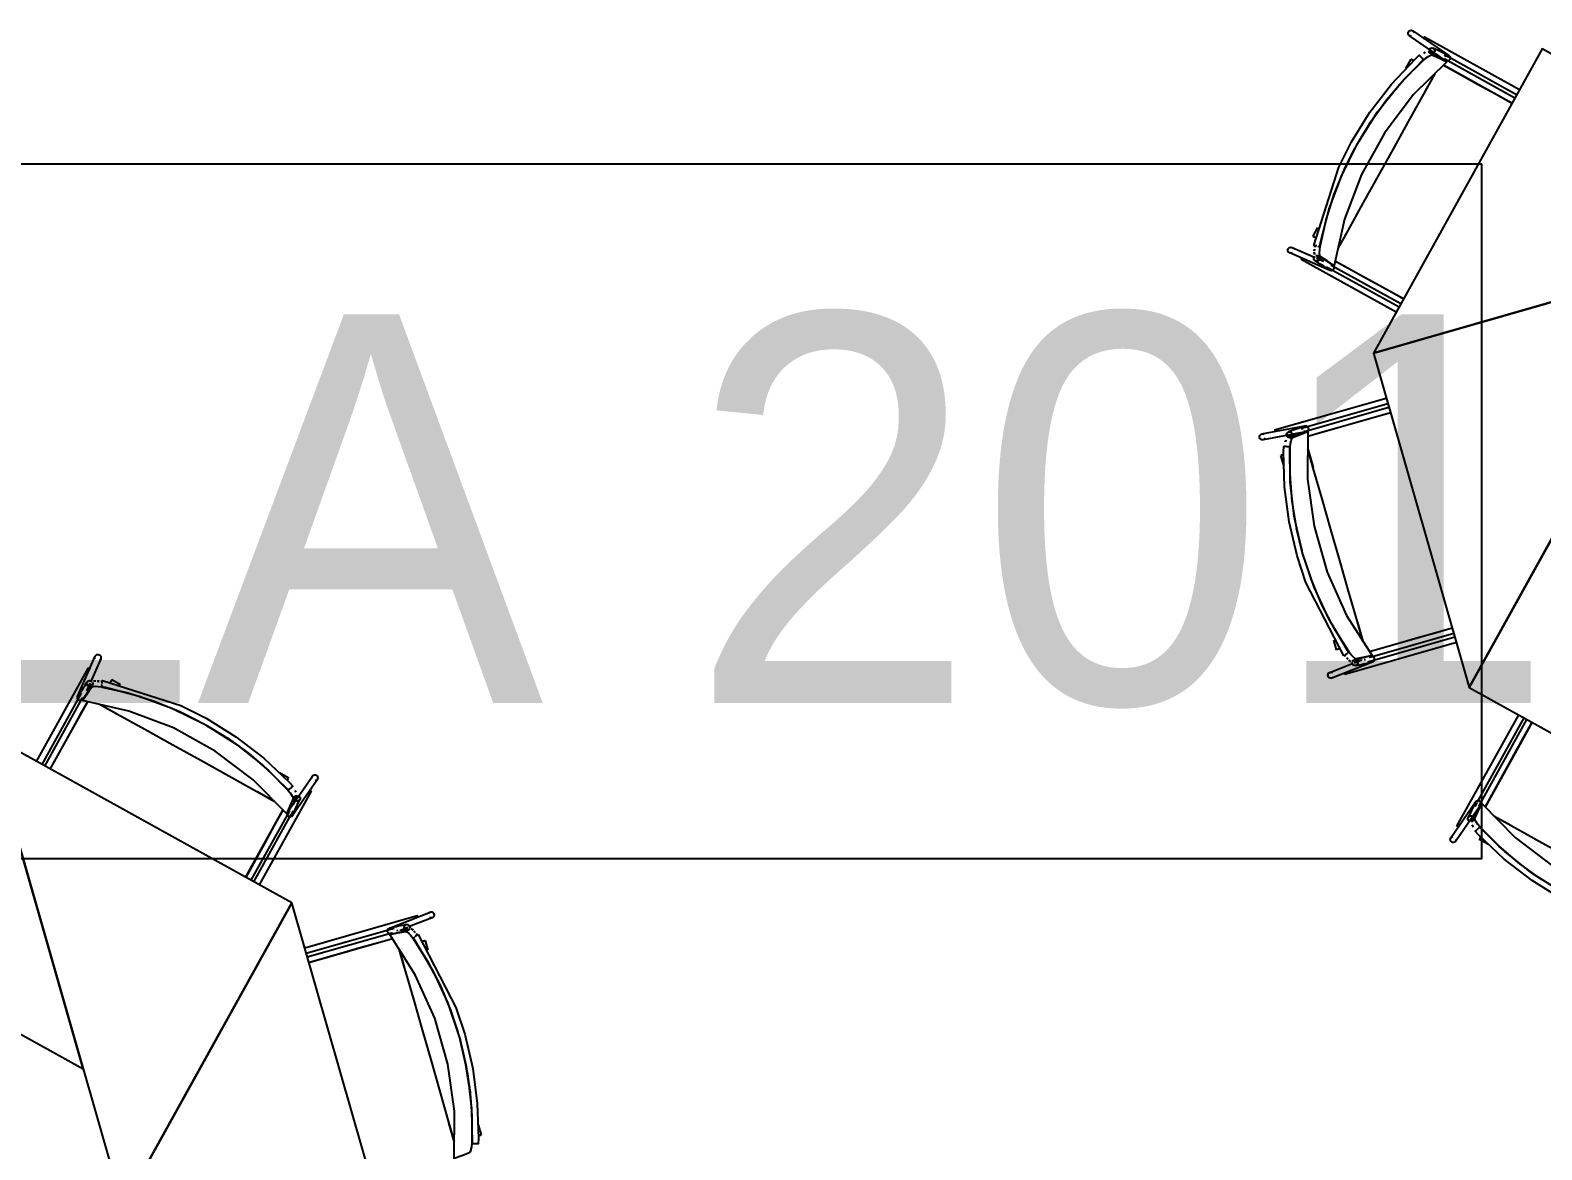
# Model space of a CAD drawing. Header units: metres. Extents: x 3.2 to 22.3, y 0.7 to 22.8.
# Drawn here: x 19.755 to 20.843, y 15.84 to 16.647 of the extents above; entities that cross this region are included whole.
import ezdxf

# ---------------------------------------------------------------- set-up
doc = ezdxf.new("R2010")
doc.units = ezdxf.units.M
for name, color, linetype in [('ARREDI', 9, 'Continuous'), ('PARETI_STRUTTURE', 7, 'Continuous'), ('PORTE_SCALE', 2, 'Continuous'), ('WAYFINDING_RIQUADRI', 7, 'Continuous'), ('WAYFINDING_TESTI', 7, 'Continuous')]:
    doc.layers.add(name, color=color, linetype=linetype)

msp = doc.modelspace()

# ---------------------------------------------------------------- linework, layer by layer
at = {"layer": 'ARREDI'}
for points in [[(20.747, 16.644), (20.747, 16.6448), (20.7473, 16.6455), (20.7478, 16.6461), (20.7484, 16.6464), (20.7492, 16.6465), (20.7499, 16.6464), (20.7503, 16.6462), (20.7504, 16.6462), (20.7506, 16.646), (20.751, 16.6454), (20.7512, 16.6447)], [(20.7491, 16.6422), (20.7483, 16.6424), (20.7479, 16.6426), (20.7479, 16.6426), (20.7477, 16.6428), (20.7472, 16.6433), (20.747, 16.644)], [(20.758, 16.6404), (20.7584, 16.6409)], [(20.7588, 16.6417), (20.7588, 16.6417), (20.7588, 16.6416), (20.7586, 16.6414), (20.7583, 16.6409)], [(20.7641, 16.6288), (20.7695, 16.6264), (20.7749, 16.6239), (20.7506, 16.5999), (20.7299, 16.5725), (20.7133, 16.5426), (20.7011, 16.5105), (20.6936, 16.4771), (20.6886, 16.4804), (20.6837, 16.4837), (20.6834, 16.4845), (20.6832, 16.4862), (20.6833, 16.4885), (20.6837, 16.4909)], [(20.7552, 16.6284), (20.755, 16.6286), (20.755, 16.6286), (20.755, 16.6286), (20.7552, 16.6284), (20.756, 16.6275), (20.7565, 16.6269), (20.757, 16.6264)], [(20.758, 16.625), (20.7599, 16.6265), (20.7618, 16.6279), (20.7633, 16.6286), (20.7641, 16.6288)], [(20.758, 16.625), (20.76, 16.6266), (20.7618, 16.6279), (20.7633, 16.6287), (20.7641, 16.6288)], [(20.7583, 16.6301), (20.7593, 16.6309)], [(20.7593, 16.6308), (20.7583, 16.6301)], [(20.7616, 16.6317), (20.7671, 16.6293), (20.7684, 16.6287)], [(20.7661, 16.632), (20.7661, 16.6313), (20.7658, 16.6306), (20.7653, 16.63), (20.7647, 16.6296), (20.7639, 16.6295), (20.7639, 16.6295), (20.7632, 16.6296), (20.7631, 16.6297), (20.7626, 16.63), (20.7621, 16.6306), (20.7619, 16.6313)], [(20.7622, 16.6328), (20.7627, 16.6333), (20.7633, 16.6337), (20.764, 16.6338), (20.7641, 16.6338), (20.7648, 16.6337), (20.7649, 16.6336), (20.7654, 16.6333), (20.7658, 16.6327), (20.7661, 16.632)], [(20.7733, 16.6277), (20.7738, 16.6283), (20.7744, 16.6286), (20.7751, 16.6287), (20.7759, 16.6286), (20.7763, 16.6284), (20.7763, 16.6284), (20.7765, 16.6282), (20.777, 16.6276), (20.7772, 16.6269)], [(20.7202, 16.5809), (20.7315, 16.5965), (20.7442, 16.6113), (20.758, 16.625)], [(20.7202, 16.5809), (20.7314, 16.5964), (20.7441, 16.6112), (20.7579, 16.6249)], [(20.751, 16.6245), (20.7503, 16.6249), (20.7498, 16.6252), (20.7493, 16.6254), (20.7491, 16.6255)], [(20.757, 16.6264), (20.7574, 16.6259), (20.7577, 16.6256), (20.7579, 16.6254)], [(20.7724, 16.6214), (20.7836, 16.6152), (20.7969, 16.6078), (20.8103, 16.6004), (20.8217, 16.5941)], [(20.7749, 16.6239), (20.773, 16.6262)], [(20.773, 16.6262), (20.7749, 16.6239)], [(20.7772, 16.6269), (20.7772, 16.6262), (20.7769, 16.6255), (20.7764, 16.6249), (20.7758, 16.6245), (20.775, 16.6244)], [(20.7661, 16.6152), (20.7591, 16.6026), (20.748, 16.5825), (20.7368, 16.5623), (20.7256, 16.5421), (20.7144, 16.5219), (20.7032, 16.5018), (20.6963, 16.4893)], [(20.7661, 16.6152), (20.7593, 16.603)], [(20.7114, 16.5664), (20.7198, 16.5804)], [(20.7199, 16.5804), (20.7114, 16.5664)], [(20.6837, 16.4911), (20.688, 16.51), (20.6938, 16.5286), (20.7012, 16.5466), (20.7086, 16.5615)], [(20.6837, 16.4909), (20.688, 16.5099), (20.6938, 16.5285), (20.7011, 16.5466), (20.7086, 16.5615)], [(20.6785, 16.4982), (20.6787, 16.498), (20.6792, 16.4978), (20.6797, 16.4975), (20.6804, 16.4971)], [(20.703, 16.5014), (20.6963, 16.4893)], [(20.6634, 16.4862), (20.6626, 16.486), (20.6619, 16.4861), (20.6617, 16.4862), (20.6617, 16.4862), (20.6612, 16.4864), (20.6607, 16.487), (20.6604, 16.4877), (20.6604, 16.4884), (20.6606, 16.4891), (20.6611, 16.4897), (20.6617, 16.4902)], [(20.6617, 16.4902), (20.6624, 16.4903), (20.6632, 16.4902), (20.6634, 16.4902), (20.6634, 16.4902), (20.6638, 16.4899), (20.6643, 16.4894)], [(20.6794, 16.4915), (20.6791, 16.4915), (20.679, 16.4915), (20.6791, 16.4915)], [(20.6794, 16.4877), (20.6795, 16.4889)], [(20.6794, 16.4868), (20.6795, 16.4851)], [(20.6795, 16.485), (20.6794, 16.4867)], [(20.6795, 16.489), (20.6795, 16.4879)], [(20.6799, 16.4914), (20.6797, 16.4903)], [(20.6797, 16.4903), (20.6798, 16.4914)], [(20.6812, 16.4912), (20.6805, 16.4913), (20.6799, 16.4914)], [(20.682, 16.491), (20.6826, 16.4909), (20.6831, 16.4908), (20.6833, 16.4908)], [(20.6837, 16.4837), (20.6834, 16.4845), (20.6832, 16.4861), (20.6833, 16.4884), (20.6837, 16.4909)], [(20.6699, 16.4814), (20.6699, 16.4814)], [(20.67, 16.4815), (20.6701, 16.4817), (20.6703, 16.4822)], [(20.6704, 16.4822), (20.6707, 16.4828)], [(20.682, 16.4804), (20.6813, 16.4802), (20.6805, 16.4803), (20.68, 16.4805), (20.6799, 16.4806), (20.6794, 16.4811), (20.6794, 16.4811), (20.6791, 16.4818), (20.6791, 16.4825), (20.6793, 16.4833), (20.6798, 16.4839)], [(20.6804, 16.4843), (20.6811, 16.4844), (20.6819, 16.4844), (20.6824, 16.4841), (20.6825, 16.484), (20.683, 16.4835), (20.6833, 16.4828), (20.6833, 16.4821), (20.6831, 16.4814), (20.6826, 16.4808), (20.682, 16.4804)], [(20.6862, 16.48), (20.6848, 16.481), (20.6812, 16.4834)], [(20.6922, 16.4736), (20.6915, 16.4734), (20.6908, 16.4735), (20.6905, 16.4736), (20.6905, 16.4736), (20.6901, 16.4738), (20.6896, 16.4744), (20.6893, 16.4751), (20.6893, 16.4758)], [(20.6913, 16.4774), (20.6936, 16.4771)], [(20.6927, 16.4773), (20.6932, 16.4768), (20.6935, 16.4761), (20.6935, 16.4753), (20.6933, 16.4746), (20.6928, 16.474), (20.6922, 16.4736)], [(20.6943, 16.4806), (20.7035, 16.4755), (20.7147, 16.4693), (20.7261, 16.463), (20.7374, 16.4567), (20.7437, 16.4532)], [(20.7343, 16.371), (20.7311, 16.3701), (20.7164, 16.3659), (20.7017, 16.3617), (20.687, 16.3575), (20.6748, 16.354)], [(20.6408, 16.352), (20.6403, 16.3525), (20.64, 16.3532), (20.6399, 16.354), (20.6401, 16.3547), (20.6406, 16.3553), (20.6412, 16.3557), (20.6417, 16.3559), (20.6417, 16.3559), (20.6419, 16.3559), (20.6427, 16.3558), (20.6433, 16.3555)], [(20.6508, 16.3587), (20.6508, 16.3586)], [(20.6508, 16.3586), (20.6509, 16.3583), (20.651, 16.3578)], [(20.6512, 16.3572), (20.651, 16.3578)], [(20.6598, 16.3541), (20.6595, 16.3548), (20.6595, 16.3555), (20.6597, 16.3562), (20.6601, 16.3568), (20.6601, 16.3569), (20.6607, 16.3572), (20.6608, 16.3573), (20.6614, 16.3574), (20.6621, 16.3573), (20.6628, 16.357)], [(20.6599, 16.3536), (20.6654, 16.3558), (20.6667, 16.3563)], [(20.6628, 16.357), (20.6633, 16.3564), (20.6636, 16.3557), (20.6637, 16.355), (20.6635, 16.3543), (20.6631, 16.3537), (20.6631, 16.3537), (20.6625, 16.3533), (20.6623, 16.3532), (20.6618, 16.3531), (20.661, 16.3532)], [(20.6637, 16.3533), (20.6693, 16.3554), (20.6748, 16.3575), (20.6746, 16.3233), (20.6793, 16.2893), (20.6887, 16.2564), (20.7027, 16.2251), (20.721, 16.1962), (20.7152, 16.195), (20.7094, 16.1939), (20.7086, 16.1942), (20.7073, 16.1953), (20.7058, 16.197), (20.7043, 16.199)], [(20.6709, 16.359), (20.6709, 16.3598), (20.6711, 16.3605), (20.6715, 16.3611), (20.6721, 16.3615), (20.6726, 16.3616), (20.6726, 16.3616), (20.6729, 16.3617), (20.6736, 16.3616), (20.6743, 16.3613)], [(20.6748, 16.3575), (20.6718, 16.3578)], [(20.6718, 16.3578), (20.6748, 16.3575)], [(20.6743, 16.3613), (20.6748, 16.3607), (20.6751, 16.36), (20.6752, 16.3593), (20.6749, 16.3586), (20.6745, 16.358)], [(20.644, 16.3528), (20.6436, 16.3522), (20.6429, 16.3518), (20.6425, 16.3516), (20.6425, 16.3516), (20.6422, 16.3516), (20.6415, 16.3517), (20.6408, 16.352)], [(20.6604, 16.3466), (20.6596, 16.3466), (20.6589, 16.3467), (20.6582, 16.3467), (20.6577, 16.3467), (20.6574, 16.3468), (20.6574, 16.3468), (20.6574, 16.3468), (20.6576, 16.3467)], [(20.6586, 16.3501), (20.6588, 16.3514)], [(20.6588, 16.3513), (20.6586, 16.3501)], [(20.6617, 16.3465), (20.6615, 16.3465), (20.661, 16.3465), (20.6604, 16.3466)], [(20.6665, 16.2884), (20.6635, 16.3074), (20.662, 16.3268), (20.6621, 16.3463)], [(20.6665, 16.2884), (20.6635, 16.3073), (20.662, 16.3267), (20.6621, 16.3461)], [(20.6621, 16.3463), (20.6623, 16.3487), (20.6627, 16.351), (20.6632, 16.3526), (20.6637, 16.3533)], [(20.6621, 16.3463), (20.6623, 16.3489), (20.6627, 16.3511), (20.6632, 16.3526), (20.6637, 16.3533)], [(20.6747, 16.3451), (20.6786, 16.3317)], [(20.7144, 16.2067), (20.7104, 16.2205), (20.7041, 16.2426), (20.6977, 16.2648), (20.6914, 16.287), (20.685, 16.3092), (20.6787, 16.3313), (20.6747, 16.3451)], [(20.6575, 16.341), (20.6567, 16.3408), (20.6561, 16.3406), (20.6556, 16.3405), (20.6554, 16.3404)], [(20.6554, 16.3404), (20.6554, 16.3404)], [(20.6705, 16.2719), (20.6666, 16.2878)], [(20.6666, 16.2878), (20.6705, 16.2719)], [(20.7042, 16.1991), (20.6939, 16.2155), (20.6849, 16.2328), (20.6773, 16.2507), (20.672, 16.2665)], [(20.7043, 16.199), (20.6939, 16.2154), (20.6849, 16.2327), (20.6773, 16.2507), (20.672, 16.2665)], [(20.7106, 16.2201), (20.7144, 16.2067)], [(20.7191, 16.1992), (20.7292, 16.2021), (20.7416, 16.2056), (20.754, 16.2092), (20.7665, 16.2127), (20.7787, 16.2162)], [(19.8017, 16.194), (19.8015, 16.1947), (19.8016, 16.1955), (19.8017, 16.1957), (19.8017, 16.1957), (19.8019, 16.1961), (19.8025, 16.1966), (19.8032, 16.1969), (19.8039, 16.197), (19.8047, 16.1967), (19.8053, 16.1963), (19.8057, 16.1957)], [(19.8057, 16.1957), (19.8058, 16.1949), (19.8057, 16.1942), (19.8057, 16.194), (19.8057, 16.1939), (19.8054, 16.1935), (19.8049, 16.193)], [(20.6976, 16.201), (20.6969, 16.2008), (20.6962, 16.2006), (20.6958, 16.2005), (20.6955, 16.2004)], [(20.7006, 16.1961), (20.7008, 16.1963), (20.7013, 16.1966), (20.7018, 16.197), (20.7024, 16.1974), (20.703, 16.1978)], [(20.7006, 16.1961), (20.7006, 16.1961)], [(20.7013, 16.1966), (20.7019, 16.1957)], [(20.7019, 16.1957), (20.7013, 16.1966)], [(20.7027, 16.1947), (20.7036, 16.1937)], [(20.7036, 16.1937), (20.7028, 16.1946)], [(20.7041, 16.1986), (20.7039, 16.1985), (20.7035, 16.1982), (20.703, 16.1978)], [(20.7042, 16.193), (20.7055, 16.1919)], [(20.7094, 16.1939), (20.7086, 16.1942), (20.7074, 16.1953), (20.7058, 16.1969), (20.7043, 16.199)], [(20.7055, 16.1919), (20.7043, 16.1929)], [(20.7067, 16.1919), (20.7071, 16.1926), (20.7076, 16.193), (20.7082, 16.1932), (20.7084, 16.1933), (20.7091, 16.1932), (20.7091, 16.1932), (20.7098, 16.193), (20.7103, 16.1924), (20.7106, 16.1918), (20.7107, 16.191), (20.7106, 16.1903)], [(20.7138, 16.193), (20.7121, 16.1927), (20.7079, 16.1919)], [(20.7153, 16.1933), (20.7163, 16.1935)], [(20.7226, 16.1927), (20.7222, 16.1921), (20.7216, 16.1917), (20.7214, 16.1915), (20.7214, 16.1915), (20.7209, 16.1914), (20.7202, 16.1914), (20.7195, 16.1917), (20.7189, 16.1922)], [(20.7192, 16.1948), (20.721, 16.1962)], [(20.7203, 16.1957), (20.721, 16.1957), (20.7217, 16.1954), (20.7223, 16.1949), (20.7226, 16.1942), (20.7227, 16.1935), (20.7226, 16.1927)], [(19.7969, 16.1874), (19.7969, 16.1874)], [(19.797, 16.1874), (19.7972, 16.1873), (19.7977, 16.187)], [(19.7977, 16.187), (19.7983, 16.1867)], [(20.6933, 16.1812), (20.6929, 16.1806), (20.6923, 16.1801), (20.6921, 16.18), (20.6921, 16.18), (20.6916, 16.1799), (20.6909, 16.1799), (20.6902, 16.1802), (20.6896, 16.1807), (20.6893, 16.1814), (20.6892, 16.1821), (20.6893, 16.1829)], [(20.6893, 16.1829), (20.6897, 16.1835), (20.6903, 16.184), (20.6905, 16.1841), (20.6905, 16.1841), (20.691, 16.1842), (20.6917, 16.1842), (20.6924, 16.1839)], [(20.7011, 16.1833), (20.7009, 16.184)], [(20.7013, 16.1825), (20.7013, 16.1825), (20.7013, 16.1826), (20.7012, 16.1828), (20.7011, 16.1833)], [(20.7106, 16.1903), (20.7102, 16.1897), (20.7096, 16.1892), (20.7091, 16.189), (20.7089, 16.189), (20.7083, 16.189), (20.7082, 16.189), (20.7075, 16.1893), (20.707, 16.1898), (20.7066, 16.1904), (20.7065, 16.1912)], [(19.9443, 16.0932), (19.9419, 16.0878), (19.9394, 16.0824), (19.9154, 16.1068), (19.8881, 16.1275), (19.8581, 16.1441), (19.826, 16.1563), (19.7927, 16.1638), (19.7959, 16.1687), (19.7992, 16.1736), (19.8, 16.174), (19.8017, 16.1741), (19.804, 16.174), (19.8064, 16.1737)], [(19.7955, 16.1712), (19.7965, 16.1725), (19.7989, 16.1761)], [(19.7959, 16.1753), (19.7957, 16.1761), (19.7958, 16.1768), (19.796, 16.1773), (19.7961, 16.1775), (19.7966, 16.1779), (19.7966, 16.178), (19.7973, 16.1782), (19.798, 16.1783), (19.7988, 16.178), (19.7994, 16.1776)], [(19.7998, 16.177), (19.8, 16.1762), (19.7999, 16.1755), (19.7996, 16.175), (19.7995, 16.1748), (19.799, 16.1743), (19.7983, 16.1741), (19.7976, 16.174), (19.7969, 16.1743), (19.7963, 16.1747), (19.7959, 16.1753)], [(19.7992, 16.1736), (19.8, 16.174), (19.8016, 16.1741), (19.8039, 16.174), (19.8064, 16.1737)], [(19.8006, 16.1778), (19.8022, 16.178)], [(19.8023, 16.1779), (19.8006, 16.1778)], [(19.8032, 16.1779), (19.8045, 16.1778)], [(19.8046, 16.1778), (19.8034, 16.1779)], [(19.8058, 16.1777), (19.8069, 16.1775)], [(19.8069, 16.1775), (19.8058, 16.1776)], [(19.8066, 16.1754), (19.8064, 16.1747), (19.8064, 16.1743), (19.8063, 16.1741)], [(19.8064, 16.1737), (19.8254, 16.1694), (19.844, 16.1635), (19.8621, 16.1562), (19.8763, 16.1491)], [(19.8066, 16.1736), (19.8255, 16.1693), (19.8441, 16.1635), (19.8621, 16.1562), (19.8763, 16.1491)], [(19.8067, 16.1761), (19.8068, 16.1768), (19.8069, 16.1775)], [(19.807, 16.178), (19.807, 16.1783), (19.8071, 16.1783), (19.8071, 16.1783)], [(19.8137, 16.1788), (19.8136, 16.1786), (19.8133, 16.1782), (19.813, 16.1776), (19.8126, 16.177)], [(19.7961, 16.163), (19.791, 16.1539), (19.7848, 16.1426), (19.7785, 16.1313), (19.7722, 16.12), (19.7692, 16.1145)], [(19.7891, 16.1651), (19.7889, 16.1658), (19.789, 16.1666), (19.7891, 16.1668), (19.7891, 16.1668), (19.7894, 16.1672), (19.7899, 16.1678), (19.7906, 16.1681), (19.7913, 16.1681)], [(19.7928, 16.1647), (19.7923, 16.1642), (19.7916, 16.1639), (19.7908, 16.1638), (19.7901, 16.164), (19.7895, 16.1645), (19.7891, 16.1651)], [(19.793, 16.1661), (19.7927, 16.1638)], [(19.817, 16.1543), (19.8048, 16.1611)], [(19.9307, 16.0913), (19.9181, 16.0982), (19.898, 16.1094), (19.8778, 16.1206), (19.8576, 16.1318), (19.8374, 16.143), (19.8173, 16.1541), (19.8048, 16.1611)], [(19.8819, 16.146), (19.8959, 16.1375)], [(19.8959, 16.1375), (19.8819, 16.146)], [(20.8024, 16.0871), (20.8086, 16.0983), (20.8234, 16.125), (20.8308, 16.1384), (20.8362, 16.1482)], [(19.8964, 16.1372), (19.9119, 16.1259), (19.9267, 16.1133), (19.9404, 16.0995)], [(19.8964, 16.1372), (19.912, 16.1259), (19.9268, 16.1132), (19.9405, 16.0994)], [(19.94, 16.1064), (19.9404, 16.107), (19.9407, 16.1076), (19.9409, 16.108), (19.941, 16.1082)], [(19.9577, 16.1083), (19.9579, 16.109), (19.9581, 16.1094), (19.9581, 16.1095), (19.9583, 16.1096), (19.9588, 16.1101), (19.9596, 16.1103)], [(19.9596, 16.1103), (19.9603, 16.1103), (19.961, 16.1101), (19.9616, 16.1096), (19.9619, 16.1089), (19.9621, 16.1082), (19.9619, 16.1074), (19.9617, 16.107), (19.9617, 16.107), (19.9615, 16.1068), (19.9609, 16.1063), (19.9602, 16.1061)], [(19.9307, 16.0912), (19.9185, 16.098)], [(19.9405, 16.0994), (19.9421, 16.0975), (19.9434, 16.0956), (19.9441, 16.0941), (19.9443, 16.0932)], [(19.9405, 16.0994), (19.9421, 16.0974), (19.9434, 16.0955), (19.9442, 16.0941), (19.9443, 16.0932)], [(19.9419, 16.1004), (19.9414, 16.0999), (19.9411, 16.0996), (19.9409, 16.0995)], [(19.9439, 16.1022), (19.9441, 16.1023), (19.9441, 16.1023), (19.9441, 16.1023), (19.9439, 16.1021), (19.943, 16.1013), (19.9424, 16.1008), (19.9419, 16.1003)], [(19.9472, 16.0957), (19.9448, 16.0903), (19.9442, 16.089)], [(19.9475, 16.0913), (19.9468, 16.0913), (19.9461, 16.0916), (19.9455, 16.092), (19.9451, 16.0927), (19.945, 16.0934), (19.945, 16.0934), (19.9451, 16.0941), (19.9452, 16.0943), (19.9455, 16.0948), (19.9461, 16.0952), (19.9468, 16.0954)], [(19.9463, 16.0981), (19.9456, 16.0991)], [(19.9456, 16.0991), (19.9464, 16.098)], [(19.9483, 16.0952), (19.9488, 16.0947), (19.9492, 16.094), (19.9493, 16.0933), (19.9493, 16.0932), (19.9492, 16.0926), (19.9491, 16.0925), (19.9488, 16.092), (19.9482, 16.0915), (19.9475, 16.0913)], [(19.9559, 16.0993), (19.9564, 16.099)], [(19.9572, 16.0986), (19.9572, 16.0986), (19.9572, 16.0986), (19.9569, 16.0987), (19.9564, 16.099)], [(19.9369, 16.0849), (19.9307, 16.0738), (19.9233, 16.0604), (19.9159, 16.047), (19.9101, 16.0365)], [(19.9394, 16.0824), (19.9418, 16.0844)], [(19.9418, 16.0844), (19.9394, 16.0824)], [(19.9432, 16.0841), (19.9438, 16.0836), (19.9441, 16.0829), (19.9443, 16.0822), (19.9441, 16.0815), (19.9439, 16.081), (19.9439, 16.081), (19.9437, 16.0808), (19.9431, 16.0804), (19.9424, 16.0801)], [(20.795, 16.0788), (20.7974, 16.0842), (20.7999, 16.0896), (20.8239, 16.0653), (20.8512, 16.0446), (20.8812, 16.028), (20.9133, 16.0158), (20.9467, 16.0083), (20.9434, 16.0034), (20.9401, 15.9985), (20.9393, 15.9981), (20.9376, 15.998), (20.9353, 15.9981), (20.9329, 15.9984)], [(20.7961, 16.088), (20.7955, 16.0885), (20.7952, 16.0891), (20.7951, 16.0899), (20.7952, 16.0906), (20.7954, 16.091), (20.7954, 16.091), (20.7956, 16.0912), (20.7962, 16.0917), (20.7969, 16.0919)], [(20.7969, 16.0919), (20.7976, 16.0919), (20.7983, 16.0916), (20.7989, 16.0911), (20.7993, 16.0905), (20.7994, 16.0898)], [(20.7999, 16.0896), (20.7976, 16.0877)], [(20.7976, 16.0877), (20.7999, 16.0896)], [(19.9424, 16.0801), (19.9417, 16.0801), (19.941, 16.0804), (19.9404, 16.0809), (19.9401, 16.0816), (19.9399, 16.0823)], [(20.7821, 16.0735), (20.7821, 16.0735), (20.7822, 16.0735), (20.7824, 16.0733), (20.7829, 16.0731)], [(20.7834, 16.0727), (20.7829, 16.0731)], [(20.791, 16.0769), (20.7905, 16.0774), (20.7901, 16.078), (20.79, 16.0787), (20.79, 16.0788), (20.7901, 16.0795), (20.7902, 16.0796), (20.7905, 16.0801), (20.7911, 16.0806), (20.7918, 16.0808)], [(20.7918, 16.0808), (20.7925, 16.0808), (20.7932, 16.0805), (20.7938, 16.08), (20.7942, 16.0794), (20.7943, 16.0787), (20.7943, 16.0786), (20.7942, 16.0779), (20.7941, 16.0778), (20.7938, 16.0773), (20.7932, 16.0769), (20.7925, 16.0766)], [(20.7921, 16.0764), (20.7945, 16.0818), (20.7951, 16.0831)], [(20.7937, 16.073), (20.7929, 16.074)], [(20.793, 16.074), (20.7937, 16.073)], [(20.7988, 16.0727), (20.7972, 16.0747), (20.7959, 16.0765), (20.7951, 16.078), (20.795, 16.0789)], [(20.7988, 16.0727), (20.7972, 16.0746), (20.7959, 16.0765), (20.7952, 16.078), (20.795, 16.0788)], [(20.7974, 16.0717), (20.7979, 16.0721), (20.7982, 16.0724), (20.7984, 16.0726)], [(20.8429, 16.0349), (20.8273, 16.0462), (20.8125, 16.0589), (20.7988, 16.0727)], [(20.8429, 16.0349), (20.8274, 16.0462), (20.8126, 16.0588), (20.7989, 16.0726)], [(20.8086, 16.0808), (20.8208, 16.0741)], [(20.8086, 16.0808), (20.8212, 16.0739), (20.8413, 16.0627), (20.8615, 16.0515), (20.8817, 16.0403), (20.9019, 16.0291), (20.922, 16.018), (20.9345, 16.011)], [(20.7798, 16.0617), (20.779, 16.0617), (20.7783, 16.062), (20.7777, 16.0625), (20.7774, 16.0632), (20.7773, 16.0639), (20.7774, 16.0646), (20.7776, 16.0651), (20.7776, 16.0651), (20.7778, 16.0653), (20.7784, 16.0657), (20.7791, 16.066)], [(20.7816, 16.0638), (20.7814, 16.0631), (20.7812, 16.0626), (20.7812, 16.0626), (20.781, 16.0624), (20.7805, 16.062), (20.7798, 16.0617)], [(20.7954, 16.0699), (20.7952, 16.0697), (20.7952, 16.0697), (20.7952, 16.0698), (20.7954, 16.0699), (20.7963, 16.0707), (20.7969, 16.0712), (20.7974, 16.0717)], [(20.7993, 16.0657), (20.7989, 16.0651), (20.7986, 16.0645), (20.7984, 16.0641), (20.7983, 16.0638)], [(20.0336, 16.009), (20.0336, 16.009), (20.0336, 16.0089), (20.0338, 16.0082)], [(20.0338, 16.0082), (20.034, 16.0075)], [(20.0416, 16.0103), (20.042, 16.0109), (20.0425, 16.0114), (20.0428, 16.0115), (20.0428, 16.0115), (20.0433, 16.0116), (20.044, 16.0116), (20.0447, 16.0113), (20.0453, 16.0108), (20.0456, 16.0101), (20.0457, 16.0094), (20.0456, 16.0086)], [(20.0456, 16.0086), (20.0452, 16.008), (20.0446, 16.0075), (20.0444, 16.0074), (20.0444, 16.0074), (20.0439, 16.0073), (20.0431, 16.0073), (20.0424, 16.0076)], [(20.0146, 15.9958), (20.0138, 15.9958), (20.0131, 15.9961), (20.0126, 15.9966), (20.0122, 15.9973), (20.0121, 15.998), (20.0123, 15.9988)], [(20.0123, 15.9987), (20.0127, 15.9994), (20.0132, 15.9998), (20.0135, 16), (20.0135, 16), (20.0139, 16.0001), (20.0147, 16.0001), (20.0154, 15.9998), (20.0159, 15.9993)], [(20.0711, 15.8382), (20.0656, 15.8361), (20.0601, 15.834), (20.0603, 15.8682), (20.0556, 15.9021), (20.0462, 15.9351), (20.0321, 15.9664), (20.0138, 15.9953), (20.0196, 15.9965), (20.0254, 15.9976), (20.0263, 15.9973), (20.0276, 15.9962), (20.0291, 15.9945), (20.0306, 15.9925)], [(20.0156, 15.9967), (20.0138, 15.9953)], [(20.0195, 15.9982), (20.0186, 15.998)], [(20.0211, 15.9985), (20.0227, 15.9988), (20.0269, 15.9996)], [(20.0282, 15.9996), (20.0278, 15.9989), (20.0272, 15.9985), (20.0267, 15.9983), (20.0265, 15.9982), (20.0258, 15.9983), (20.0258, 15.9983), (20.0251, 15.9985), (20.0246, 15.9991), (20.0242, 15.9997), (20.0241, 16.0005), (20.0243, 16.0012)], [(20.0243, 16.0012), (20.0247, 16.0018), (20.0252, 16.0023), (20.0258, 16.0025), (20.0259, 16.0025), (20.0266, 16.0025), (20.0267, 16.0025), (20.0273, 16.0022), (20.0279, 16.0017), (20.0282, 16.0011), (20.0283, 16.0003)], [(20.0254, 15.9976), (20.0262, 15.9973), (20.0275, 15.9962), (20.029, 15.9946), (20.0306, 15.9925)], [(20.0306, 15.9985), (20.0293, 15.9996)], [(20.0293, 15.9996), (20.0306, 15.9986)], [(20.0322, 15.9968), (20.0312, 15.9978)], [(20.0312, 15.9978), (20.0321, 15.9969)], [(20.0157, 15.9923), (20.0057, 15.9894), (19.9933, 15.9859), (19.9809, 15.9823), (19.9684, 15.9787), (19.956, 15.9752)], [(20.0306, 15.9925), (20.041, 15.9761), (20.05, 15.9588), (20.0576, 15.9408), (20.0628, 15.925)], [(20.0306, 15.9924), (20.041, 15.9759), (20.05, 15.9587), (20.0576, 15.9408), (20.0628, 15.925)], [(20.0308, 15.9929), (20.031, 15.993), (20.0313, 15.9933), (20.0318, 15.9937)], [(20.0342, 15.9954), (20.034, 15.9952), (20.0336, 15.9949), (20.0331, 15.9945), (20.0324, 15.9941), (20.0318, 15.9937)], [(20.0336, 15.9949), (20.0329, 15.9958)], [(20.033, 15.9958), (20.0336, 15.9949)], [(20.0343, 15.9954), (20.0343, 15.9954)], [(20.0373, 15.9905), (20.038, 15.9907), (20.0386, 15.9909), (20.0391, 15.991), (20.0393, 15.9911)], [(20.0243, 15.9714), (20.0205, 15.9848)], [(20.0205, 15.9848), (20.0244, 15.971), (20.0308, 15.9489), (20.0371, 15.9267), (20.0435, 15.9045), (20.0499, 15.8823), (20.0562, 15.8602), (20.0602, 15.8464)], [(20.0644, 15.9196), (20.0682, 15.9037)], [(20.0682, 15.9037), (20.0644, 15.9196)], [(20.0684, 15.9031), (20.0713, 15.8849)], [(20.0713, 15.8849), (20.0684, 15.9031)], [(20.0714, 15.8842), (20.0729, 15.8648), (20.0728, 15.8453)], [(20.0714, 15.8841), (20.0729, 15.8647), (20.0728, 15.8452)], [(20.0602, 15.8464), (20.0563, 15.8598)], [(20.0728, 15.8452), (20.0726, 15.8428), (20.0722, 15.8405), (20.0717, 15.8389), (20.0711, 15.8382)], [(20.0728, 15.8452), (20.0726, 15.8426), (20.0722, 15.8404), (20.0717, 15.8389), (20.0711, 15.8382)], [(20.0732, 15.845), (20.0734, 15.845), (20.0739, 15.845), (20.0745, 15.8449)], [(20.0745, 15.8449), (20.0752, 15.8449), (20.076, 15.8448), (20.0767, 15.8448), (20.0772, 15.8448), (20.0774, 15.8447), (20.0775, 15.8447), (20.0775, 15.8447), (20.0772, 15.8448)], [(20.0774, 15.8505), (20.0781, 15.8507), (20.0788, 15.8509), (20.0792, 15.851), (20.0795, 15.8511)], [(20.0795, 15.8511), (20.0795, 15.8511)]]:
    msp.add_lwpolyline(points, dxfattribs=at)
for points in [[(21.0626, 16.5118), (20.8434, 16.6332), (20.722, 16.4141)], [(20.9628, 16.4831), (20.722, 16.4141), (20.791, 16.1732)], [(20.9125, 16.3924), (20.791, 16.1732), (21.0102, 16.0517)], [(19.7931, 15.8987), (19.724, 16.1396), (19.4832, 16.0705)], [(19.8217, 15.7989), (19.9432, 16.0181), (19.724, 16.1396)], [(19.7714, 15.7082), (20.0123, 15.7772), (19.9432, 16.0181)]]:
    msp.add_lwpolyline(points, close=True, dxfattribs=at)
at = {"layer": 'PARETI_STRUTTURE'}
for points in [[(20.7739, 16.6248), (20.7479, 16.6426)], [(20.7503, 16.6462), (20.7763, 16.6284)], [(20.7588, 16.6417), (20.8271, 16.6038)], [(20.7062, 16.5661), (20.7195, 16.5876), (20.7349, 16.6076), (20.7523, 16.626), (20.755, 16.6286)], [(20.7737, 16.6247), (20.7735, 16.6247), (20.7734, 16.6248), (20.7733, 16.6249), (20.7732, 16.6249), (20.7731, 16.625), (20.773, 16.625), (20.7728, 16.6251), (20.7727, 16.6251), (20.7726, 16.6252), (20.7725, 16.6252), (20.7724, 16.6253), (20.7723, 16.6254), (20.772, 16.6255), (20.7719, 16.6255), (20.7718, 16.6256), (20.7717, 16.6256), (20.7715, 16.6257), (20.7714, 16.6258), (20.7713, 16.6258), (20.7712, 16.6259), (20.7711, 16.6259), (20.7709, 16.626), (20.7708, 16.626), (20.7707, 16.6261), (20.7705, 16.6262), (20.7703, 16.6263), (20.7702, 16.6263), (20.7701, 16.6264), (20.77, 16.6264), (20.7699, 16.6265), (20.7698, 16.6265), (20.7696, 16.6266), (20.7695, 16.6266), (20.7694, 16.6267), (20.7693, 16.6268), (20.7692, 16.6268), (20.7689, 16.6269), (20.7688, 16.627), (20.7687, 16.627), (20.7686, 16.6271), (20.7684, 16.6272), (20.7683, 16.6272), (20.7682, 16.6273), (20.7681, 16.6273), (20.768, 16.6274), (20.7679, 16.6274), (20.7677, 16.6275), (20.7676, 16.6275), (20.7674, 16.6277), (20.7673, 16.6277), (20.7671, 16.6278), (20.767, 16.6278), (20.7669, 16.6279), (20.7668, 16.6279), (20.7667, 16.628), (20.7666, 16.628), (20.7664, 16.6281), (20.7663, 16.6282), (20.7662, 16.6282), (20.7661, 16.6283), (20.7658, 16.6284), (20.7657, 16.6284), (20.7656, 16.6285), (20.7655, 16.6285), (20.7654, 16.6286), (20.7653, 16.6287), (20.7651, 16.6287), (20.765, 16.6288), (20.7649, 16.6288), (20.7648, 16.6289), (20.7645, 16.629), (20.7644, 16.6291), (20.7643, 16.6291), (20.7642, 16.6292), (20.7641, 16.6292), (20.7639, 16.6293), (20.7638, 16.6293), (20.7637, 16.6294), (20.7636, 16.6295), (20.7635, 16.6295), (20.7633, 16.6296), (20.7632, 16.6296), (20.7631, 16.6297), (20.7631, 16.6297)], [(20.7755, 16.6286), (20.7649, 16.6336)], [(20.7654, 16.6302), (20.7663, 16.6297)], [(20.7755, 16.6275), (20.7729, 16.6289)], [(20.71, 16.564), (20.7114, 16.5665), (20.7249, 16.5877), (20.7404, 16.6073), (20.7579, 16.6254)], [(20.7454, 16.6189), (20.7491, 16.6256)], [(20.8217, 16.5941), (20.7724, 16.6214)], [(20.7733, 16.6259), (20.8238, 16.5979)], [(20.825, 16.6), (20.7757, 16.6274)], [(20.679, 16.4915), (20.6971, 16.548), (20.7062, 16.5661)], [(20.6833, 16.4908), (20.6839, 16.4937), (20.6902, 16.518), (20.6989, 16.5415), (20.71, 16.564)], [(20.6785, 16.4982), (20.6819, 16.5044)], [(20.6905, 16.4736), (20.6617, 16.4862)], [(20.6634, 16.4902), (20.6801, 16.4829)], [(20.7383, 16.4435), (20.6699, 16.4814)], [(20.681, 16.4825), (20.6854, 16.4805)], [(20.6922, 16.4778), (20.6824, 16.4841)], [(20.6841, 16.4814), (20.6832, 16.4819)], [(20.6883, 16.4762), (20.7404, 16.4473)], [(20.6913, 16.478), (20.6923, 16.4776)], [(20.7416, 16.4495), (20.6916, 16.4772)], [(20.6943, 16.4806), (20.7437, 16.4533)], [(20.6508, 16.3587), (20.7312, 16.3817)], [(20.7324, 16.3776), (20.6729, 16.3605)], [(20.6723, 16.3577), (20.7331, 16.3752)], [(20.7343, 16.371), (20.6748, 16.354)], [(20.6417, 16.3559), (20.6726, 16.3617)], [(20.6734, 16.3574), (20.6425, 16.3516)], [(20.6719, 16.3612), (20.6608, 16.3573)], [(20.6623, 16.3532), (20.6625, 16.3533), (20.6626, 16.3533), (20.6628, 16.3534), (20.663, 16.3535), (20.6636, 16.3537), (20.6637, 16.3537), (20.6642, 16.3539), (20.6643, 16.354), (20.6647, 16.3541), (20.6648, 16.3541), (20.6649, 16.3542), (20.6651, 16.3542), (20.6656, 16.3544), (20.6657, 16.3544), (20.6658, 16.3545), (20.6659, 16.3545), (20.6662, 16.3546), (20.6663, 16.3547), (20.6669, 16.3549), (20.6671, 16.3549), (20.6672, 16.355), (20.6675, 16.3551), (20.6677, 16.3551), (20.6682, 16.3553), (20.6683, 16.3554), (20.6684, 16.3554), (20.6689, 16.3556), (20.669, 16.3556), (20.6693, 16.3557), (20.6694, 16.3558), (20.6696, 16.3558), (20.6698, 16.3559), (20.6703, 16.3561), (20.6704, 16.3561), (20.6705, 16.3562), (20.6709, 16.3563), (20.671, 16.3563), (20.6716, 16.3565), (20.6717, 16.3566), (20.6722, 16.3568), (20.6724, 16.3568), (20.6727, 16.357), (20.6728, 16.357), (20.673, 16.357), (20.6731, 16.3571), (20.6733, 16.3572)], [(20.6636, 16.3553), (20.6646, 16.3555)], [(20.6727, 16.3604), (20.6698, 16.3596)], [(20.6671, 16.268), (20.6613, 16.2926), (20.658, 16.3177), (20.6573, 16.343), (20.6574, 16.3468)], [(20.6712, 16.2692), (20.6704, 16.272), (20.665, 16.2965), (20.6621, 16.3214), (20.6617, 16.3465)], [(20.6575, 16.3331), (20.6554, 16.3404)], [(20.7041, 16.1986), (20.7025, 16.2011), (20.6898, 16.2227), (20.6793, 16.2455), (20.6712, 16.2692)], [(20.7006, 16.1961), (20.6734, 16.2488), (20.6671, 16.268)], [(20.7191, 16.1992), (20.7787, 16.2163)], [(20.6955, 16.2004), (20.6935, 16.2073)], [(20.7817, 16.2056), (20.7013, 16.1825)], [(20.7179, 16.1918), (20.7805, 16.2097)], [(20.7799, 16.2121), (20.7196, 16.1948)], [(19.7891, 16.1668), (19.8017, 16.1957)], [(19.8057, 16.194), (19.7984, 16.1772)], [(20.7196, 16.1957), (20.7082, 16.1932)], [(20.7082, 16.191), (20.7129, 16.1929)], [(20.7121, 16.1927), (20.7103, 16.1922)], [(20.7188, 16.1952), (20.7198, 16.1956)], [(19.7595, 16.1199), (19.7969, 16.1874)], [(20.6905, 16.1841), (20.7075, 16.1907)], [(20.7214, 16.1915), (20.6921, 16.18)], [(19.7933, 16.1651), (19.7996, 16.175)], [(19.798, 16.1763), (19.796, 16.1719)], [(19.7969, 16.1733), (19.7974, 16.1742)], [(19.8063, 16.174), (19.8092, 16.1735), (19.8335, 16.1671), (19.857, 16.1584), (19.8795, 16.1474)], [(19.8071, 16.1783), (19.8635, 16.1603), (19.8816, 16.1512)], [(19.8137, 16.1789), (19.8199, 16.1754)], [(19.7917, 16.1691), (19.7633, 16.1178)], [(19.7655, 16.1166), (19.7927, 16.1658)], [(19.7961, 16.163), (19.7692, 16.1145)], [(19.7935, 16.1661), (19.7931, 16.1651)], [(19.8816, 16.1512), (19.9031, 16.1378), (19.9231, 16.1224), (19.9415, 16.1051), (19.9441, 16.1023)], [(20.7821, 16.0735), (20.8263, 16.1532)], [(20.8303, 16.1514), (20.7964, 16.0904)], [(20.798, 16.088), (20.8324, 16.1503)], [(19.8795, 16.1474), (19.882, 16.146), (19.9032, 16.1325), (19.9228, 16.1169), (19.9409, 16.0994)], [(20.8362, 16.1482), (20.8024, 16.0871)], [(19.9344, 16.112), (19.9411, 16.1083)], [(19.9403, 16.0835), (19.9581, 16.1094)], [(19.9617, 16.107), (19.9439, 16.081)], [(19.9572, 16.0986), (19.9198, 16.0311)], [(19.91, 16.0365), (19.9369, 16.085)], [(19.9414, 16.084), (19.9138, 16.0344)], [(19.9402, 16.0837), (19.9403, 16.0838), (19.9403, 16.0839), (19.9404, 16.084), (19.9404, 16.0842), (19.9405, 16.0843), (19.9405, 16.0844), (19.9406, 16.0845), (19.9406, 16.0846), (19.9407, 16.0847), (19.9408, 16.0849), (19.9408, 16.085), (19.9409, 16.0851), (19.9409, 16.0852), (19.941, 16.0853), (19.941, 16.0855), (19.9411, 16.0856), (19.9412, 16.0857), (19.9412, 16.0858), (19.9413, 16.0859), (19.9413, 16.0861), (19.9414, 16.0862), (19.9414, 16.0863), (19.9415, 16.0864), (19.9415, 16.0865), (19.9416, 16.0866), (19.9417, 16.0869), (19.9418, 16.087), (19.9418, 16.0871), (19.9419, 16.0872), (19.9419, 16.0874), (19.942, 16.0875), (19.942, 16.0876), (19.9421, 16.0877), (19.9422, 16.0878), (19.9422, 16.0879), (19.9423, 16.0881), (19.9423, 16.0882), (19.9424, 16.0884), (19.9425, 16.0885), (19.9425, 16.0887), (19.9426, 16.0888), (19.9427, 16.0889), (19.9427, 16.089), (19.9428, 16.0891), (19.9428, 16.0892), (19.9429, 16.0894), (19.9429, 16.0895), (19.943, 16.0896), (19.9431, 16.0897), (19.9432, 16.09), (19.9432, 16.0901), (19.9433, 16.0902), (19.9433, 16.0903), (19.9434, 16.0904), (19.9434, 16.0906), (19.9435, 16.0907), (19.9436, 16.0908), (19.9436, 16.0909), (19.9437, 16.091), (19.9438, 16.0913), (19.9438, 16.0914), (19.9439, 16.0915), (19.9439, 16.0916), (19.944, 16.0917), (19.9441, 16.0919), (19.9441, 16.092), (19.9442, 16.0921), (19.9442, 16.0922), (19.9443, 16.0923), (19.9443, 16.0925), (19.9444, 16.0926), (19.9445, 16.0928), (19.9446, 16.0929), (19.9446, 16.0931), (19.9447, 16.0932), (19.9447, 16.0933), (19.9448, 16.0934), (19.9448, 16.0935), (19.9449, 16.0936), (19.945, 16.0938), (19.945, 16.0939), (19.9451, 16.094), (19.9451, 16.0941), (19.9452, 16.0942), (19.9452, 16.0943)], [(19.943, 16.0819), (19.9444, 16.0844)], [(19.9441, 16.0818), (19.9491, 16.0925)], [(19.9457, 16.0919), (19.9452, 16.091)], [(20.7776, 16.0651), (20.7954, 16.091)], [(20.799, 16.0886), (20.7812, 16.0626)], [(20.7952, 16.0902), (20.7902, 16.0796)], [(20.7991, 16.0884), (20.7991, 16.0883), (20.799, 16.0881), (20.7989, 16.088), (20.7989, 16.0879), (20.7988, 16.0878), (20.7988, 16.0877), (20.7987, 16.0876), (20.7987, 16.0874), (20.7986, 16.0873), (20.7986, 16.0872), (20.7985, 16.0871), (20.7984, 16.087), (20.7983, 16.0867), (20.7983, 16.0866), (20.7982, 16.0865), (20.7982, 16.0864), (20.7981, 16.0862), (20.798, 16.0861), (20.798, 16.086), (20.7979, 16.0859), (20.7979, 16.0858), (20.7978, 16.0857), (20.7977, 16.0854), (20.7977, 16.0853), (20.7976, 16.0852), (20.7975, 16.0851), (20.7975, 16.0849), (20.7974, 16.0848), (20.7974, 16.0847), (20.7973, 16.0846), (20.7973, 16.0845), (20.7972, 16.0844), (20.7972, 16.0842), (20.7971, 16.0841), (20.797, 16.084), (20.797, 16.0839), (20.7969, 16.0836), (20.7968, 16.0835), (20.7968, 16.0834), (20.7967, 16.0833), (20.7966, 16.0832), (20.7966, 16.0831), (20.7965, 16.0829), (20.7965, 16.0828), (20.7964, 16.0827), (20.7964, 16.0826), (20.7963, 16.0825), (20.7963, 16.0823), (20.7961, 16.0821), (20.7961, 16.082), (20.796, 16.0819), (20.796, 16.0817), (20.7959, 16.0816), (20.7959, 16.0815), (20.7958, 16.0814), (20.7958, 16.0813), (20.7957, 16.0811), (20.7956, 16.081), (20.7955, 16.0808), (20.7955, 16.0807), (20.7954, 16.0806), (20.7954, 16.0804), (20.7953, 16.0803), (20.7953, 16.0802), (20.7952, 16.0801), (20.7951, 16.08), (20.7951, 16.0798), (20.795, 16.0797), (20.795, 16.0796), (20.7949, 16.0795), (20.7948, 16.0792), (20.7947, 16.0791), (20.7947, 16.079), (20.7946, 16.0789), (20.7946, 16.0788), (20.7945, 16.0787), (20.7945, 16.0785), (20.7944, 16.0784), (20.7943, 16.0783), (20.7943, 16.0782), (20.7942, 16.0781), (20.7942, 16.078), (20.7941, 16.0778), (20.7941, 16.0778)], [(20.7963, 16.0902), (20.7949, 16.0876)], [(19.916, 16.0332), (19.9429, 16.0817)], [(20.7936, 16.0801), (20.7941, 16.081)], [(20.8598, 16.0247), (20.8573, 16.0261), (20.8361, 16.0396), (20.8165, 16.0551), (20.7984, 16.0726)], [(20.8577, 16.0209), (20.8362, 16.0342), (20.8162, 16.0497), (20.7978, 16.067), (20.7952, 16.0697)], [(20.8049, 16.0601), (20.7982, 16.0638)], [(19.9526, 15.9858), (20.0336, 16.009)], [(20.0135, 16), (20.0428, 16.0115)], [(20.0444, 16.0074), (20.0274, 16.0008)], [(20.0169, 15.9997), (19.9537, 15.9816)], [(19.9543, 15.9792), (20.0152, 15.9967)], [(20.0152, 15.9958), (20.0267, 15.9983)], [(20.0267, 16.0005), (20.022, 15.9986)], [(20.0227, 15.9988), (20.0245, 15.9993)], [(20.0157, 15.9923), (19.9555, 15.975)], [(20.016, 15.9963), (20.015, 15.9959)], [(20.0307, 15.9929), (20.0324, 15.9904), (20.0451, 15.9688), (20.0555, 15.946), (20.0636, 15.9223)], [(20.0343, 15.9954), (20.0614, 15.9427), (20.0678, 15.9235)], [(20.0394, 15.9911), (20.0413, 15.9842)], [(20.0636, 15.9223), (20.0644, 15.9195), (20.0698, 15.895), (20.0727, 15.8701), (20.0731, 15.845)], [(20.0678, 15.9235), (20.0735, 15.8989), (20.0768, 15.8738), (20.0776, 15.8485), (20.0775, 15.8447)], [(20.0774, 15.8584), (20.0795, 15.8511)]]:
    msp.add_lwpolyline(points, dxfattribs=at)
at = {"layer": 'PORTE_SCALE'}
for centre, radius, start, end in [((16.1183, 9.3681), 8.4496, 57.24518, 57.32499), ((20.2869, 18.1561), 2.0119, 282.1118, 282.4465), ((12.6836, 20.739), 8.4496, 327.24518, 327.32499), ((20.4479, 14.0354), 2.0119, 102.1118, 102.4465)]:
    msp.add_arc(centre, radius, start, end, dxfattribs=at)
at = {"layer": 'WAYFINDING_RIQUADRI'}
msp.add_lwpolyline([(19.2, 16.05), (20.8, 16.05), (20.8, 16.55), (19.2, 16.55)], close=True, dxfattribs=at)

# ---------------------------------------------------------------- texts
at = {"layer": 'WAYFINDING_TESTI', "insert": (20, 16.3), "char_height": 0.28, "attachment_point": 5}
msp.add_mtext('AULA 201', dxfattribs=at)

doc.saveas('drawing.dxf')
